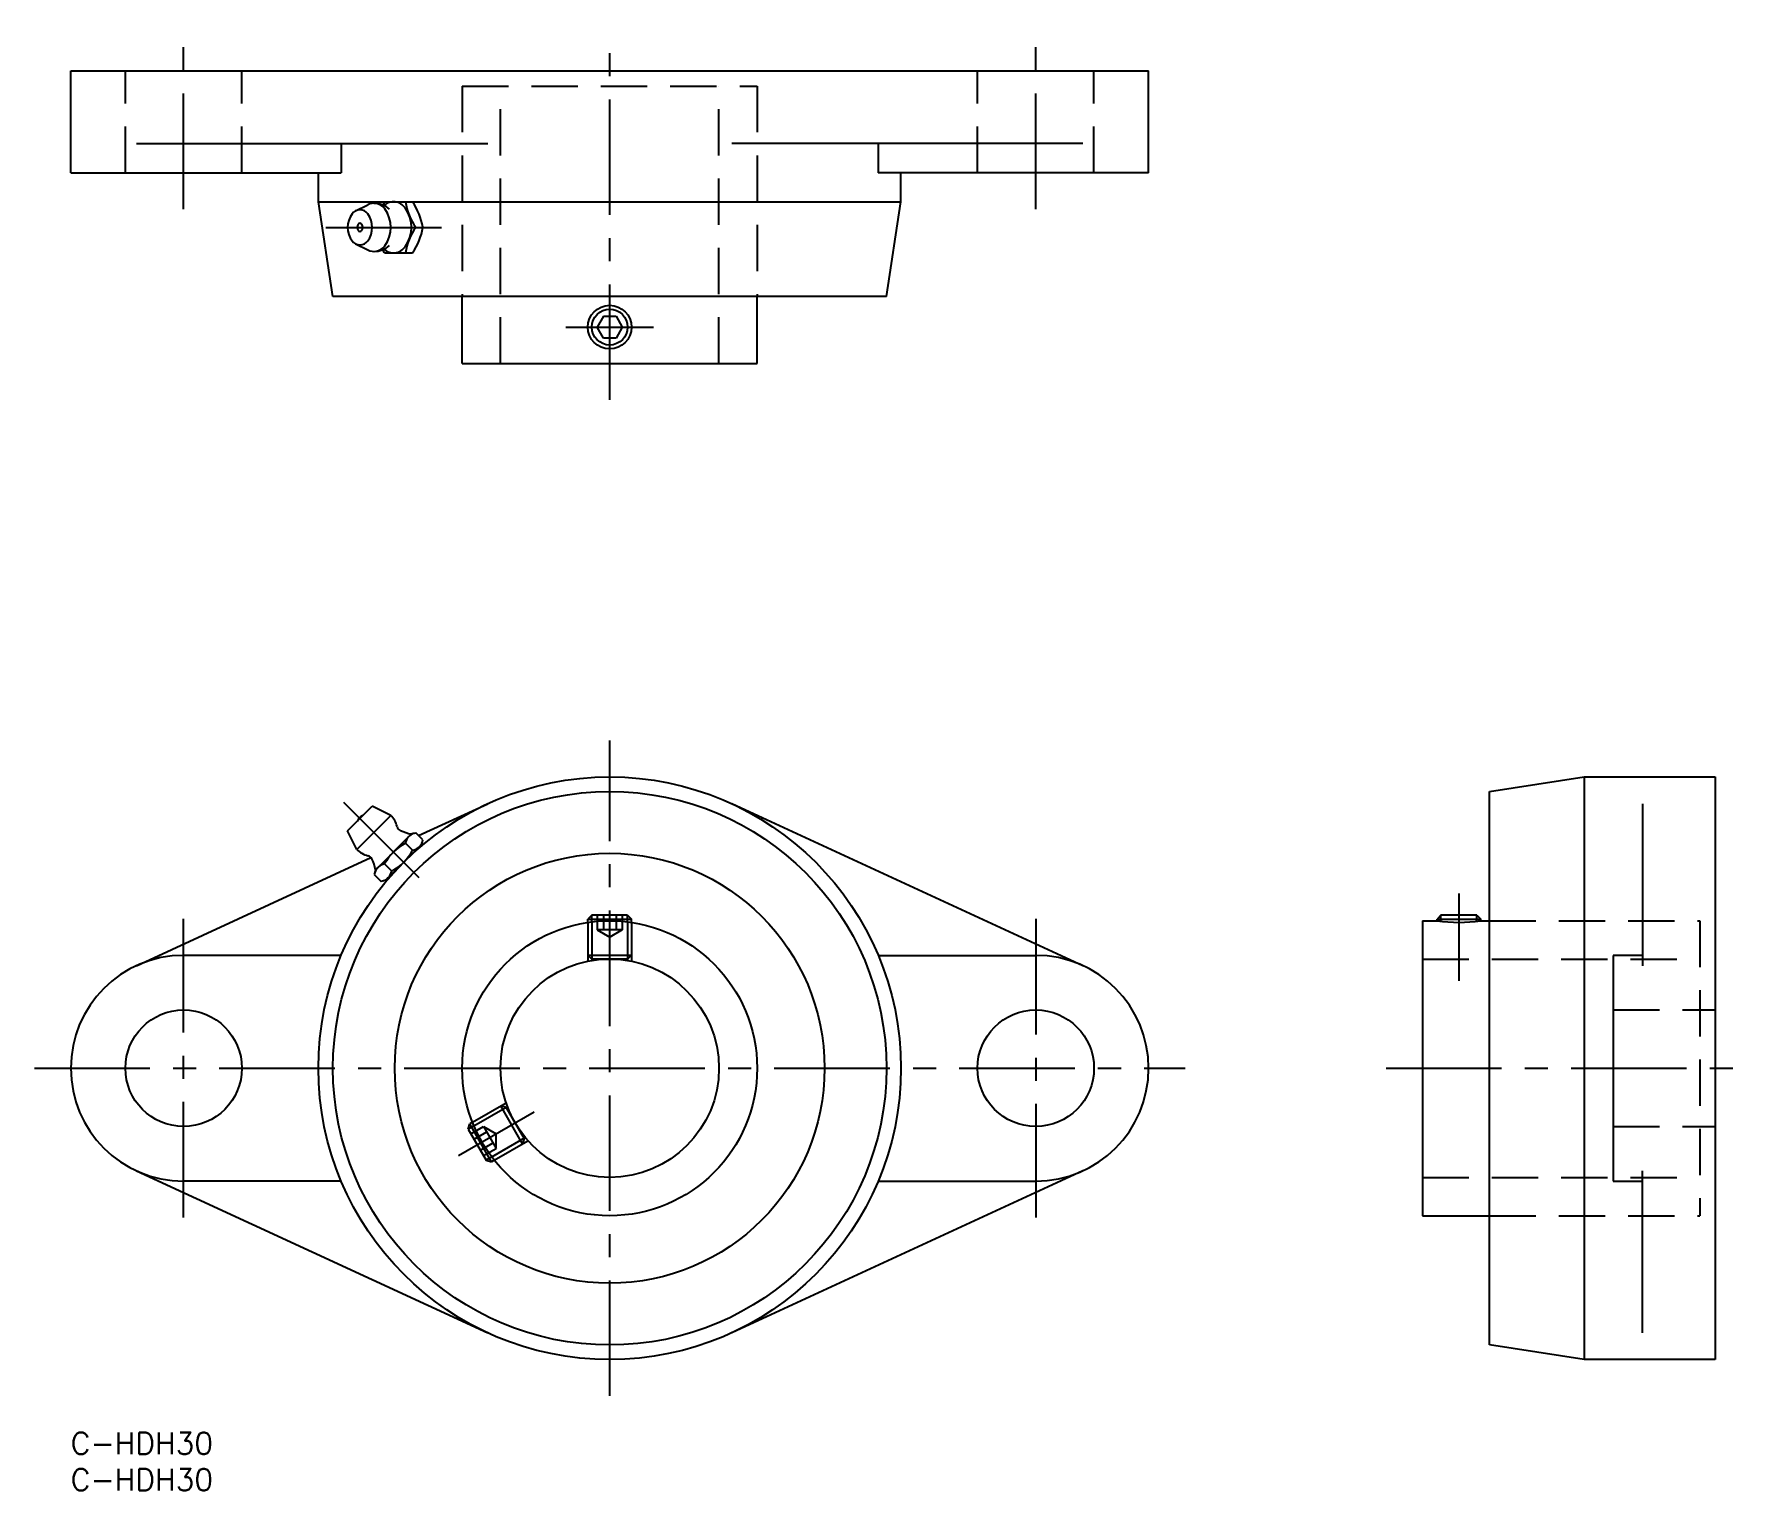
# Model space of a CAD drawing. Extents: x -5 to 231, y -8 to 192.
import ezdxf

# ---------------------------------------------------------------- set-up
doc = ezdxf.new("R2010")
doc.units = 0
doc.header["$LTSCALE"] = 0.5
doc.linetypes.add('CENTER', pattern=[50.8, 31.75, -6.35, 6.35, -6.35])
doc.linetypes.add('DASHED', pattern=[19.05, 12.7, -6.35])
for name, color, linetype in [('MSM_CENTER', 1, 'CENTER'), ('MSM_CONTINUOUS', 7, 'CONTINUOUS'), ('MSM_DASHED', 4, 'DASHED'), ('MSM_NARROW', 5, 'CONTINUOUS'), ('MSM_PART_NUMBER', 7, 'CONTINUOUS')]:
    doc.layers.add(name, color=color, linetype=linetype)
doc.styles.get("Standard").update_dxf_attribs({"font": 'txt.shx', "height": 3, "bigfont": 'bigfont.shx'})

# ---------------------------------------------------------------- blocks, each defined once
blk = doc.blocks.new('*U27')
at = {"layer": 'MSM_PART_NUMBER'}
blk.add_text('C-HDH30', height=3, dxfattribs=at).set_placement((0, -3))
blk = doc.blocks.new('*U28')
at = {"layer": 'MSM_PART_NUMBER'}
blk.add_text('C-HDH30', height=3, dxfattribs=at).set_placement((0, -8))

msp = doc.modelspace()

# ---------------------------------------------------------------- linework, layer by layer
at = {"layer": 'MSM_CENTER'}
for p, q in [((15.5, 167.96), (15.5, 191.96)), ((74, 141.76), (74, 191.96)), ((132.5, 167.96), (132.5, 191.96)), ((35.01, 165.46), (51.17, 165.46)), ((68, 151.76), (80, 151.76)), ((74, 5), (74, 95)), ((47.84, 76.16), (37.51, 86.49)), ((190.6, 74), (190.6, 62)), ((15.5, 29.5), (15.5, 70.5)), ((132.5, 70.5), (132.5, 29.5)), ((-5, 50), (153, 50)), ((180.6, 50), (230.8, 50)), ((53.22, 38), (63.61, 44))]:
    msp.add_line(p, q, dxfattribs=at)
at = {"layer": 'MSM_CONTINUOUS'}
for p, q in [((0, 186.96), (148, 186.96)), ((0, 172.96), (0, 186.96)), ((148, 172.96), (148, 186.96)), ((9.01, 176.96), (57.25, 176.96)), ((37.13, 176.96), (37.13, 172.96)), ((138.99, 176.96), (90.75, 176.96)), ((110.87, 176.96), (110.87, 172.96)), ((0, 172.96), (37.13, 172.96)), ((34, 168.96), (34, 172.96)), ((148, 172.96), (110.87, 172.96)), ((114, 168.96), (114, 172.96)), ((36, 155.96), (34, 168.96)), ((34, 168.96), (114, 168.96)), ((39.1, 167.72), (40.78, 168.57)), ((43.09, 168.96), (42.83, 168.53)), ((112, 155.96), (114, 168.96)), ((47.38, 165.46), (48.35, 165.46)), ((39.1, 163.21), (40.78, 162.36)), ((43.09, 161.96), (42.83, 162.39)), ((43.09, 161.96), (46.92, 161.96)), ((112, 155.96), (36, 155.96)), ((53.75, 146.76), (53.75, 155.96)), ((94.25, 146.76), (94.25, 155.96)), ((73.13, 153.26), (72.27, 151.76)), ((73.13, 150.26), (72.27, 151.76)), ((73.13, 153.26), (74.87, 153.26)), ((74.87, 153.26), (75.73, 151.76)), ((75.73, 151.76), (74.87, 150.26)), ((74.87, 150.26), (73.13, 150.26)), ((53.75, 146.76), (94.25, 146.76)), ((194.8, 88), (207.8, 90)), ((207.8, 90), (225.8, 90)), ((207.8, 90), (207.8, 10)), ((225.8, 90), (225.8, 10)), ((194.8, 12), (194.8, 88)), ((38.01, 82.6), (41.4, 85.99)), ((43.95, 84.72), (41.4, 85.99)), ((47.77, 81.95), (57.25, 86.32)), ((138.99, 64.08), (90.75, 86.32)), ((215.8, 86.32), (215.8, 64.08)), ((39.28, 80.05), (38.01, 82.6)), ((39.28, 80.05), (43.95, 84.72)), ((41.83, 77.22), (46.78, 82.17)), ((43.24, 75.81), (48.19, 80.76)), ((45.95, 80.91), (46.92, 79.93)), ((46.78, 82.17), (47.38, 82.34)), ((48.35, 81.36), (47.38, 82.34)), ((48.05, 80.62), (48.15, 80.52)), ((48.19, 80.76), (48.35, 81.36)), ((9.01, 64.08), (41.22, 78.93)), ((44.07, 77.08), (43.09, 78.05)), ((41.83, 77.22), (41.66, 76.62)), ((41.66, 76.62), (42.64, 75.65)), ((43.24, 75.81), (42.64, 75.65)), ((43.38, 75.95), (43.48, 75.85)), ((71.54, 71), (71, 70.46)), ((76.46, 71), (71.54, 71)), ((76.46, 71), (77, 70.46)), ((188.14, 71), (187.6, 70.46)), ((193.06, 71), (188.14, 71)), ((193.06, 71), (193.6, 70.46)), ((71, 70.46), (77, 70.46)), ((71, 70.03), (71, 70.46)), ((77, 70.03), (77, 70.46)), ((185.6, 70.25), (185.6, 29.75)), ((185.6, 70.25), (187.6, 70.25)), ((187.6, 70.25), (187.6, 70.46)), ((187.6, 70.46), (193.6, 70.46)), ((193.6, 70.25), (193.6, 70.46)), ((193.6, 70.25), (194.8, 70.25)), ((37.13, 65.5), (15.5, 65.5)), ((110.87, 65.5), (132.5, 65.5)), ((215.8, 65.5), (211.8, 65.5)), ((211.8, 65.5), (211.8, 34.5)), ((55.16, 42.58), (54.78, 42.37)), ((54.58, 41.63), (54.78, 42.37)), ((54.58, 41.63), (57.04, 37.37)), ((57.78, 37.17), (54.78, 42.37)), ((9.01, 35.92), (57.25, 13.68)), ((57.04, 37.37), (57.78, 37.17)), ((58.16, 37.39), (57.78, 37.17)), ((138.99, 35.92), (90.75, 13.68)), ((215.8, 13.68), (215.8, 35.92)), ((37.13, 34.5), (15.5, 34.5)), ((110.87, 34.5), (132.5, 34.5)), ((211.8, 34.5), (215.8, 34.5)), ((185.6, 29.75), (194.8, 29.75)), ((207.8, 10), (194.8, 12)), ((225.8, 10), (207.8, 10))]:
    msp.add_line(p, q, dxfattribs=at)
for centre, radius in [((74, 151.76), 3), ((74, 50), 40), ((74, 50), 38), ((74, 50), 29.51), ((74, 50), 20.25), ((74, 50), 15), ((15.5, 50), 8), ((132.5, 50), 8)]:
    msp.add_circle(centre, radius, dxfattribs=at)
for centre, radius, start, end in [((39.71, 166.51), 1.35, 36.5813, 143.4187), ((41.61, 166.91), 1.86, 36.521, 116.7092), ((41.61, 165.46), 3.3, 49.2525, 90), ((44.3, 166.97), 1.99, 35.4758, 131.3846), ((39.67, 165.46), 4.28, 323.479, 36.521), ((42.19, 165.46), 4.59, 324.5242, 35.4758), ((54.12, 170.26), 8.27, 188.9993, 215.416), ((39.51, 163.9), 8.98, 10.0526, 34.3628), ((41.12, 165.46), 3.11, 143.4187, 216.5813), ((40.03, 165.46), 0.715, 142.797, 217.203), ((39.71, 165.71), 0.31, 37.203, 142.797), ((39.38, 165.46), 0.715, 322.797, 37.203), ((38.29, 165.46), 3.11, 323.4187, 36.5813), ((54.12, 160.67), 8.27, 144.584, 171.0007), ((39.56, 167.01), 8.93, 325.5657, 350.019), ((39.71, 164.41), 1.35, 216.5813, 323.4187), ((39.71, 165.22), 0.31, 217.203, 322.797), ((41.61, 164.02), 1.86, 243.2908, 323.479), ((41.61, 165.46), 3.3, 270, 310.7475), ((44.3, 163.96), 1.99, 228.6154, 324.5242), ((40.76, 83.24), 1.59, 114.5554, 155.4455), ((41.61, 82.39), 3.3, 14.0328, 45.0005), ((45.59, 83.38), 0.8, 194.0328, 244.7841), ((47.81, 88.08), 6, 244.7841, 260.1044), ((49.03, 74.97), 6.69, 117.4125, 152.5884), ((47.71, 80.58), 1.79, 109.3847, 169.3847), ((46.59, 81.69), 1.79, 280.6162, 340.6162), ((41.61, 82.39), 3.3, 225.0005, 255.9681), ((40.62, 78.41), 0.8, 25.2168, 75.9681), ((35.92, 76.19), 6, 9.8965, 25.2168), ((43.42, 76.29), 1.79, 100.6162, 160.6162), ((40.99, 83.01), 6.69, 297.4125, 332.5884), ((42.31, 77.41), 1.79, 289.3847, 349.3847), ((190.6, 90.28), 20.25, 261.4804, 278.5196), ((15.5, 50), 15.5, 90, 270), ((132.5, 50), 15.5, 270, 90)]:
    msp.add_arc(centre, radius, start, end, dxfattribs=at)
at = {"layer": 'MSM_DASHED'}
for p, q in [((7.5, 172.96), (7.5, 186.96)), ((23.5, 172.96), (23.5, 186.96)), ((124.5, 172.96), (124.5, 186.96)), ((140.5, 172.96), (140.5, 186.96)), ((53.75, 184.86), (94.25, 184.86)), ((53.75, 184.86), (53.75, 155.96)), ((59, 146.76), (59, 184.86)), ((89, 146.76), (89, 184.86)), ((94.25, 184.86), (94.25, 155.96)), ((72.27, 71), (72.27, 69)), ((73.13, 71), (73.13, 69)), ((74.87, 71), (74.87, 69)), ((75.73, 71), (75.73, 69)), ((71, 70.03), (71, 64.7)), ((71.54, 70.1), (71.54, 64.8)), ((75.73, 69), (72.27, 69)), ((72.27, 69), (74, 68)), ((75.73, 69), (74, 68)), ((76.46, 70.1), (76.46, 64.8)), ((77, 70.03), (77, 64.7)), ((194.8, 70.25), (223.7, 70.25)), ((223.7, 70.25), (223.7, 29.75)), ((71.54, 65), (71, 65.54)), ((71, 65.54), (77, 65.54)), ((76.46, 65), (71.54, 65)), ((76.46, 65), (77, 65.54)), ((185.6, 65), (223.7, 65)), ((211.8, 58), (225.8, 58)), ((55.16, 42.58), (59.77, 45.25)), ((62.04, 39.63), (59.04, 44.83)), ((59.78, 44.63), (59.04, 44.83)), ((55.36, 42.08), (59.96, 44.73)), ((59.78, 44.63), (62.24, 40.37)), ((54.95, 41), (56.68, 42)), ((55.38, 40.25), (57.11, 41.25)), ((56.68, 42), (58.41, 39)), ((56.68, 42), (58.41, 41)), ((57.82, 37.82), (62.41, 40.47)), ((58.41, 39), (58.41, 41)), ((62.24, 40.37), (62.04, 39.63)), ((211.8, 42), (225.8, 42)), ((56.25, 38.75), (57.98, 39.75)), ((56.68, 38), (58.41, 39)), ((58.16, 37.39), (62.77, 40.05)), ((185.6, 35), (223.7, 35)), ((194.8, 29.75), (223.7, 29.75))]:
    msp.add_line(p, q, dxfattribs=at)
at = {"layer": 'MSM_NARROW'}
for p, q in [((71.54, 70.1), (71.54, 71)), ((76.46, 70.1), (76.46, 71)), ((188.14, 70.18), (188.14, 71)), ((193.06, 70.18), (193.06, 71)), ((55.36, 42.08), (54.58, 41.63)), ((57.82, 37.82), (57.04, 37.37))]:
    msp.add_line(p, q, dxfattribs=at)
msp.add_circle((74, 151.76), 2.46, dxfattribs=at)

# ---------------------------------------------------------------- block references
at = {"layer": 'MSM_CONTINUOUS'}
for name in ['*U27', '*U28']:
    msp.add_blockref(name, (0, 0), dxfattribs=at)

doc.saveas('drawing.dxf')
